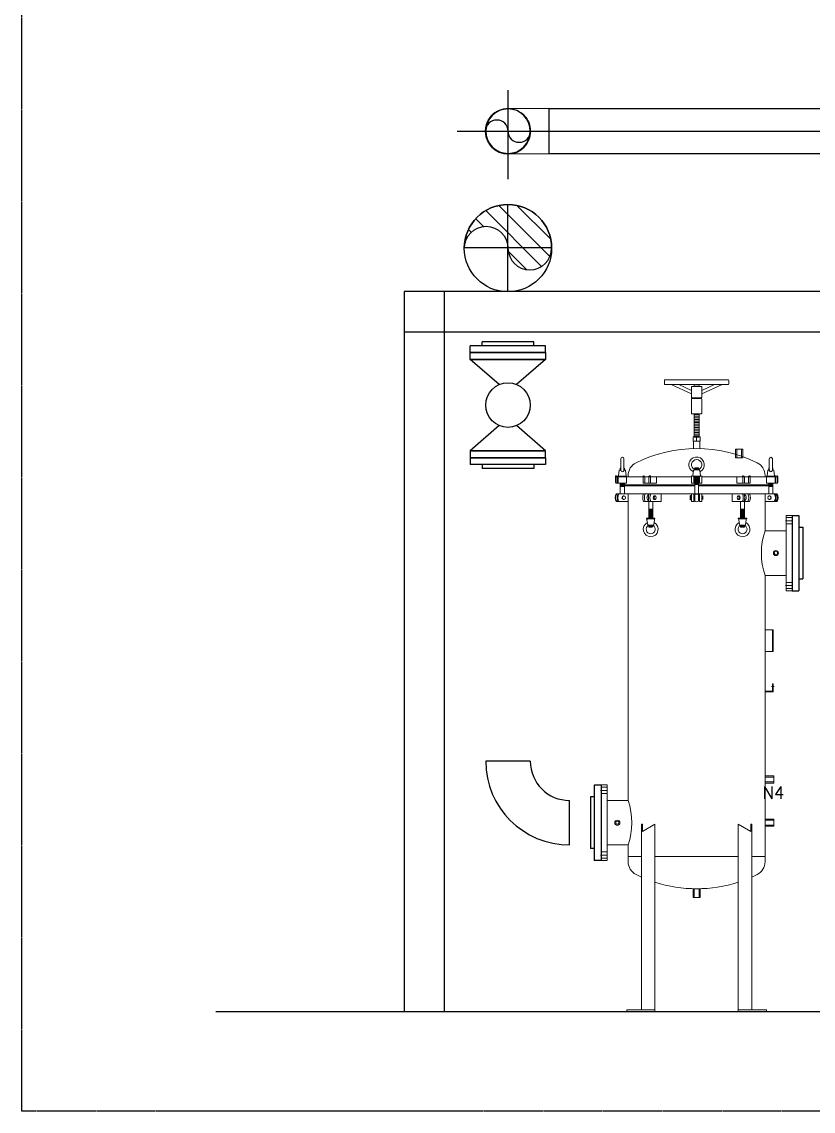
# Model space of a CAD drawing. Extents: x 0 to 160756, y 0 to 229247.
# Drawn here: x 42851 to 45786, y 69012 to 73053 of the extents above; entities that cross this region are included whole.
import ezdxf

# ---------------------------------------------------------------- set-up
doc = ezdxf.new("R2010")
doc.units = 0
doc.header["$LTSCALE"] = 10
for name, pattern in [('XCM7P30CDA$0$20P1-CDA-03-C10-00$0$XCM2QB1$0$HIDDEN', [0.375, 0.25, -0.125]), ('XCM7P30CDA$0$ACAD_ISO04W100', [30, 24, -3, 0, -3]), ('XCM7P30CDA$0$DASHED2', [9.525, 6.35, -3.175]), ('XCM7P30CDA$0$GEN7', [15, 10, -2.5, 0, -2.5]), ('XCM7P30CDA$0$HIDDEN', [0.375, 0.25, -0.125])]:
    doc.linetypes.add(name, pattern=pattern)
for name, color, linetype, lineweight in [('XCM7P30CDA$0$dim', 252, 'Continuous', 9), ('XCM7P30CDA$0$M-PIPE--10', 252, 'Continuous', 5), ('XCM7P30CDA$0$細線-1', 252, 'Continuous', 5)]:
    doc.layers.add(name, color=color, linetype=linetype, lineweight=lineweight)
doc.layers.add('XCM7P30CDA$0$U-CDA-PIPE', color=252, linetype='Continuous')
doc.layers.add('XCM7P30CDA$0$圖層1', color=252, linetype='Continuous')
doc.styles.add('XCM7P30CDA$0$Standard', font='txt.shx', dxfattribs={"bigfont": 'chineset.shx'})

# ---------------------------------------------------------------- blocks, each defined once
blk = doc.blocks.new('XCM7P30CDA$0$短彎頭 - 焊接  - 90度-1130467-LB1 全區')
at = {"layer": 'XCM7P30CDA$0$M-PIPE--10', "flags": 128}
for points in [[(23929.3, 165914.2), (23929.2, 165914.2), (23928.9, 165914.2), (23928.2, 165914.2), (23927.4, 165914.2), (23926.3, 165914.2), (23925, 165914.2), (23923.4, 165914.2), (23921.6, 165914.2), (23919.6, 165914.2), (23917.3, 165914.2), (23914.8, 165914.2), (23912.1, 165914.2), (23909.2, 165914.2), (23906.1, 165914.2), (23902.7, 165914.2), (23899.2, 165914.2), (23895.4, 165914.2), (23891.5, 165914.2), (23887.4, 165914.2), (23883.1, 165914.2), (23878.7, 165914.2), (23874, 165914.2), (23869.3, 165914.2), (23864.3, 165914.2), (23859.3, 165914.2), (23854.1, 165914.2), (23848.8, 165914.2), (23843.3, 165914.2), (23837.8, 165914.2), (23832.2, 165914.2), (23826.4, 165914.2), (23820.6, 165914.2), (23814.8, 165914.2), (23808.8, 165914.2), (23802.8, 165914.2), (23796.8, 165914.2), (23790.8, 165914.2), (23784.7, 165914.2), (23778.6, 165914.2), (23776.9, 165914.2)], [(23776.9, 165745.9), (23783, 165745.9), (23789.1, 165745.9), (23795.2, 165745.9), (23801.2, 165745.9), (23807.2, 165745.9), (23813.2, 165745.9), (23819.1, 165745.9), (23824.9, 165745.9), (23830.6, 165745.9), (23836.3, 165745.9), (23841.9, 165745.9), (23847.3, 165745.9), (23852.7, 165745.9), (23857.9, 165745.9), (23863, 165745.9), (23868, 165745.9), (23872.8, 165745.9), (23877.4, 165745.9), (23881.9, 165745.9), (23886.3, 165745.9), (23890.4, 165745.9), (23894.4, 165745.9), (23898.2, 165745.9), (23901.8, 165745.9), (23905.2, 165745.9), (23908.4, 165745.9), (23911.4, 165745.9), (23914.1, 165745.9), (23916.7, 165745.9), (23919, 165745.9), (23921.1, 165745.9), (23922.9, 165745.9), (23924.6, 165745.9), (23926, 165745.9), (23927.1, 165745.9), (23928, 165745.9), (23928.7, 165745.9), (23929.1, 165745.9), (23929.3, 165745.9), (23929.3, 165745.9)]]:
    blk.add_lwpolyline(points, dxfattribs=at)
at = {"layer": 'XCM7P30CDA$0$M-PIPE--10'}
for start, end in [(97.03, 100.89), (45.9499, 93.5375), (0, 42.2161), (317.7839, 0), (260.8813, 315)]:
    blk.add_arc((23929.3, 165830), 84.1, start, end, dxfattribs=at)
for major_axis, start_param, end_param in [((0, 84.1), 0, 1.570796), ((0, 84.2), 5.514366, 6.021386), ((0, 84.2), 4.712389, 5.497787), ((0, 84.2), 3.403392, 4.712389), ((0, 84.2), 1.570796, 3.141593)]:
    blk.add_ellipse((23776.9, 165830), major_axis=major_axis, ratio=0.000002, start_param=start_param, end_param=end_param, dxfattribs=at)
at = {"layer": 'XCM7P30CDA$0$細線-1', "flags": 128}
for points in [[(23929.3, 165914.2), (23929.2, 165914.2), (23928.9, 165914.2), (23928.2, 165914.2)], [(23928, 165745.9), (23928.7, 165745.9), (23929.1, 165745.9), (23929.3, 165745.9), (23929.3, 165745.9)]]:
    blk.add_lwpolyline(points, dxfattribs=at)
blk = doc.blocks.new('XCM7P30CDA$0$短彎頭 - 焊接 1 - 90度-1118541-LB1 全區')
at = {"layer": 'XCM7P30CDA$0$M-PIPE--10'}
for p, q in [((23845.2, 165981.5), (23929.3, 165981.5)), ((23929.3, 165981.5), (23848.1, 165981.5)), ((23929.3, 165981.5), (24013.5, 165981.5)), ((23988.8, 165981.5), (23929.3, 165981.5)), ((24010.6, 165981.5), (23991.7, 165981.5))]:
    blk.add_line(p, q, dxfattribs=at)
at = {"layer": 'XCM7P30CDA$0$M-PIPE--10', "flags": 128}
for points in [[(23845.2, 165940.4), (23845.2, 165943.9), (23845.2, 165949.8), (23845.2, 165955.8), (23845.2, 165961.8), (23845.2, 165967.8), (23845.2, 165973.8), (23845.2, 165979.9), (23845.2, 165981.5)], [(24013.5, 165981.5), (24013.5, 165975.5), (24013.5, 165969.4), (24013.5, 165963.4), (24013.5, 165957.4), (24013.5, 165951.4), (24013.5, 165945.5), (24013.5, 165940.4)]]:
    blk.add_lwpolyline(points, dxfattribs=at)
at = {"layer": 'XCM7P30CDA$0$細線-1', "flags": 128}
for points in [[(23845.2, 165830), (23845.2, 165830.1), (23845.2, 165830.5), (23845.2, 165831.1), (23845.2, 165832), (23845.2, 165833), (23845.2, 165834.4), (23845.2, 165835.9), (23845.2, 165837.7), (23845.2, 165839.7), (23845.2, 165842), (23845.2, 165844.5), (23845.2, 165847.1), (23845.2, 165850), (23845.2, 165853.2), (23845.2, 165856.5), (23845.2, 165860), (23845.2, 165863.7), (23845.2, 165867.6), (23845.2, 165871.7), (23845.2, 165876), (23845.2, 165880.4), (23845.2, 165885), (23845.2, 165889.7), (23845.2, 165894.6), (23845.2, 165899.7), (23845.2, 165904.8), (23845.2, 165910.1), (23845.2, 165915.5), (23845.2, 165921), (23845.2, 165926.6), (23845.2, 165932.3), (23845.2, 165938.1), (23845.2, 165940.4)], [(24013.5, 165940.4), (24013.5, 165939.7), (24013.5, 165933.9), (24013.5, 165928.2), (24013.5, 165922.5), (24013.5, 165917), (24013.5, 165911.6), (24013.5, 165906.2), (24013.5, 165901.1), (24013.5, 165896), (24013.5, 165891.1), (24013.5, 165886.3), (24013.5, 165881.6), (24013.5, 165877.2), (24013.5, 165872.8), (24013.5, 165868.7), (24013.5, 165864.8), (24013.5, 165861), (24013.5, 165857.4), (24013.5, 165854), (24013.5, 165850.9), (24013.5, 165847.9), (24013.5, 165845.2), (24013.5, 165842.6), (24013.5, 165840.3), (24013.5, 165838.2), (24013.5, 165836.4), (24013.5, 165834.8), (24013.5, 165833.4), (24013.5, 165832.2), (24013.5, 165831.3), (24013.5, 165830.6), (24013.5, 165830.2), (24013.5, 165830), (24013.5, 165830)], [(23929.3, 165745.9), (23926, 165745.9), (23922.6, 165746.1), (23919.3, 165746.5), (23915.9, 165746.9), (23912.6, 165747.5), (23909.3, 165748.3), (23906.1, 165749.1), (23902.9, 165750.1), (23899.7, 165751.3), (23896.6, 165752.5), (23893.5, 165753.9), (23890.5, 165755.4), (23887.5, 165757), (23884.6, 165758.7), (23881.8, 165760.6), (23879.1, 165762.5), (23876.4, 165764.6), (23873.9, 165766.8), (23871.4, 165769), (23869, 165771.4), (23866.7, 165773.9), (23864.5, 165776.4), (23862.4, 165779), (23860.4, 165781.8), (23858.5, 165784.6), (23856.8, 165787.4), (23855.1, 165790.4), (23853.6, 165793.4), (23852.2, 165796.4), (23850.9, 165799.5), (23849.8, 165802.7), (23848.7, 165805.9), (23847.8, 165809.1), (23847.1, 165812.4), (23846.4, 165815.7), (23845.9, 165819), (23845.5, 165822.4), (23845.3, 165825.7), (23845.2, 165829.1), (23845.2, 165830)], [(24013.5, 165830), (24013.4, 165826.7), (24013.2, 165823.3), (24012.9, 165819.9), (24012.4, 165816.6), (24011.8, 165813.3), (24011.1, 165810), (24010.2, 165806.8), (24009.2, 165803.5), (24008.1, 165800.4), (24006.8, 165797.3), (24005.5, 165794.2), (24004, 165791.2), (24002.4, 165788.2), (24000.6, 165785.3), (23998.8, 165782.5), (23996.8, 165779.8), (23994.8, 165777.1), (23992.6, 165774.5), (23990.3, 165772), (23988, 165769.7), (23985.5, 165767.4), (23983, 165765.2), (23980.3, 165763.1), (23977.6, 165761.1), (23974.8, 165759.2), (23971.9, 165757.4), (23969, 165755.8), (23966, 165754.3), (23962.9, 165752.9), (23959.8, 165751.6), (23956.7, 165750.4), (23953.5, 165749.4), (23950.2, 165748.5), (23946.9, 165747.7), (23943.6, 165747.1), (23940.3, 165746.6), (23937, 165746.2), (23933.6, 165746), (23930.3, 165745.9), (23929.3, 165745.9)]]:
    blk.add_lwpolyline(points, dxfattribs=at)
at = {"layer": 'XCM7P30CDA$0$細線-1'}
for radius, start, end in [(84.1, 135, 270), (84.1, 90, 134.0501), (84.1, 45.9499, 90), (84.2, 270, 42.2161)]:
    blk.add_arc((23929.3, 165830), radius, start, end, dxfattribs=at)
blk = doc.blocks.new('XCM7P30CDA$0$A$C7B32241A')
at = {"lineweight": 13}
for p, q in [((26, 16), (0, 16)), ((0, 16), (0, 0)), ((13, 14), (13, 2)), ((26, 0), (26, 16)), ((0, 0), (26, 0))]:
    blk.add_line(p, q, dxfattribs=at)
at = {"lineweight": 18}
blk.add_line((2, 0), (24, 0), dxfattribs=at)
at = {"lineweight": 13}
for centre, start, end in [((0, -27.3), 72.5077, 90), ((0, 43.2), 270, 287.4923), ((26, -27.3), 90, 107.4923), ((26, 43.2), 252.5077, 270)]:
    blk.add_arc(centre, 43.3, start, end, dxfattribs=at)
blk = doc.blocks.new('XCM7P30CDA$0$A$C3A915B38')
at = {"lineweight": 20}
for p, q in [((32, 26.5), (0, 26.5)), ((0, 26.5), (0, 0)), ((32, 26.5), (32, 0)), ((32, 0), (0, 0))]:
    blk.add_line(p, q, dxfattribs=at)
at = {"linetype": 'XCM7P30CDA$0$DASHED2', "lineweight": 20}
for p, q in [((0, 22.2), (32, 22.2)), ((0, 4.2), (32, 4.2))]:
    blk.add_line(p, q, dxfattribs=at)
blk = doc.blocks.new('XCM7P30CDA$0$A$C60112950')
for radius in [9.5, 6]:
    blk.add_circle((9.5, 9.5), radius)
blk = doc.blocks.new('XCM7P30CDA$0$A$C4A6310BA')
at = {"layer": 'XCM7P30CDA$0$圖層1', "lineweight": 13}
for p, q in [((57.4, 24), (57.4, 102)), ((222.6, 24), (222.6, 102)), ((1, 24), (279, 24)), ((1, 2), (279, 2))]:
    blk.add_line(p, q, dxfattribs=at)
at = {"layer": 'XCM7P30CDA$0$圖層1', "linetype": 'ByBlock', "lineweight": 13}
for p, q in [((0, 3), (0, 23)), ((280, 3), (280, 23))]:
    blk.add_line(p, q, dxfattribs=at)
at = {"layer": 'XCM7P30CDA$0$圖層1', "linetype": 'XCM7P30CDA$0$DASHED2', "lineweight": 13}
for p, q in [((8.5, 2), (8.5, 24)), ((31.5, 2), (31.5, 24)), ((248.5, 2), (248.5, 24)), ((271.5, 2), (271.5, 24))]:
    blk.add_line(p, q, dxfattribs=at)
at = {"layer": 'XCM7P30CDA$0$圖層1', "linetype": 'XCM7P30CDA$0$ACAD_ISO04W100', "lineweight": 13}
for p, q in [((20, 0), (20, 26)), ((260, 0), (260, 26))]:
    blk.add_line(p, q, dxfattribs=at)
at = {"layer": 'XCM7P30CDA$0$圖層1', "lineweight": 13}
blk.add_arc((140, -138.2), 254, 71.0225, 108.9775, dxfattribs=at)
at = {"layer": 'XCM7P30CDA$0$圖層1', "linetype": 'ByBlock', "lineweight": 13}
for centre, start, end in [((1, 23), 90, 180), ((1, 3), 180, 270), ((279, 23), 0, 90), ((279, 3), 270, 0)]:
    blk.add_arc(centre, 1, start, end, dxfattribs=at)
at = {"layer": 'XCM7P30CDA$0$dim', "rotation": 270}
blk.add_blockref('XCM7P30CDA$0$A$C60112950', (130.5, 71.5), dxfattribs=at)
blk = doc.blocks.new('XCM7P30CDA$0$A$C3d5c770d')
at = {"lineweight": 13}
h = blk.add_hatch(dxfattribs=at)
h.set_pattern_fill('LINE', scale=0.956693, angle=90, style=0)
h.set_pattern_definition([(270, (490.8925, 3586.034), (-3.0375, 2e-16), [])])
h.paths.add_polyline_path([(-1287.6, 162.5), (-1287.6, 177.8), (-1254.1, 177.8), (-1254.1, 162.5)])
h.paths.add_polyline_path([(-1222.5, 162.5), (-1228.3, 162.5), (-1228.3, 177.8), (-1222.5, 177.8), (-1220.6, 175.9), (-1220.6, 164.4)])
h = blk.add_hatch(dxfattribs=at)
h.set_pattern_fill('LINE', scale=0.956693, angle=90, style=0)
h.set_pattern_definition([(90, (-2300.8816, 424.234), (3.0375, -2e-16), [])])
h.paths.add_polyline_path([(-1435.7, 7.2), (-1435.7, 0), (-1443.4, 0), (-1443.4, 5.3), (-1441.5, 7.2)])
h.paths.add_polyline_path([(-1435.7, 0), (-1435.7, -7.2), (-1441.5, -7.2), (-1443.4, -5.3), (-1443.4, 0)])
h.paths.add_polyline_path([(-1381.2, 0), (-1381.2, -7.2), (-1409.9, -7.2), (-1409.9, 0)])
h.paths.add_polyline_path([(-1381.2, 7.2), (-1381.2, 0), (-1409.9, 0), (-1409.9, 7.2)])
h = blk.add_hatch(dxfattribs=at)
h.set_pattern_fill('LINE', scale=0.956693, angle=90, style=0)
h.set_pattern_definition([(90, (490.8925, -388.3643), (-3.0375, 2e-16), [])])
h.paths.add_polyline_path([(-1287.6, -162.5), (-1287.6, -177.8), (-1254.1, -177.8), (-1254.1, -162.5)])
h.paths.add_polyline_path([(-1222.5, -162.5), (-1228.3, -162.5), (-1228.3, -177.8), (-1222.5, -177.8), (-1220.6, -175.9), (-1220.6, -164.4)])
at = {"color": 7, "lineweight": 13}
for p, q in [((-1441.5, 281.1), (-1439.6, 283)), ((-1433.8, 283), (-1439.6, 283)), ((-1436.1, 283), (-1436.1, 281.1)), ((-1433.8, 283.1), (-1433.8, 283.9)), ((-1433.8, 281.1), (-1433.8, 283.9)), ((-1433.8, 283.1), (-1433.8, 281.1)), ((-1433.1, 283), (-1433.1, 281.1)), ((-1431.4, 286.7), (-1413.2, 289.2)), ((-1411.8, 298.4), (-1387, 298.4)), ((-1408, 295.6), (-1411.8, 297.8)), ((-1411.8, 290.7), (-1387, 290.7)), ((-1408, 288), (-1411.8, 290.1)), ((-1409.9, 259.6), (-1409.9, 289)), ((-1409.9, 264.3), (-1409.9, 286.4)), ((-1409, 300.6), (-1387, 300.6)), ((-1409, 293), (-1387, 293)), ((-1408, 295.6), (-1408, 293)), ((-1408, 264), (-1408, 288)), ((-1408, 288), (-1408, 264)), ((-1408, 275.4), (-1408, 288)), ((-1408, 286.4), (-1408, 259.6)), ((-1384.1, 259.7), (-1384.1, 298.2)), ((-1345, 283), (-1384.1, 283)), ((-1381.5, 283), (-1381.5, 267.7)), ((-1378.4, 283), (-1378.4, 267.7)), ((-1375.4, 283), (-1375.4, 267.7)), ((-1372.3, 283), (-1372.3, 267.7)), ((-1345, 297.8), (-1345, 254.5)), ((-1316.3, 297.8), (-1316.3, 254)), ((-840, 284), (-840, 281)), ((-760, 284), (-840, 284)), ((-760, 281), (-760, 284)), ((-640, 284), (-640, 281)), ((-640, 284), (-610, 284)), ((-610, 284), (-610, 254)), ((-1474.6, 281.1), (-1432.5, 281.1)), ((-1474.6, 269.6), (-1432.5, 269.6)), ((-1441.5, 269.6), (-1439.6, 267.7)), ((-1433.8, 267.7), (-1439.6, 267.7)), ((-1436.1, 269.6), (-1436.1, 267.7)), ((-1433.8, 269.6), (-1433.8, 267.6)), ((-1433.8, 266.8), (-1433.8, 269.6)), ((-1433.8, 266.8), (-1433.8, 267.6)), ((-1433.1, 269.6), (-1433.1, 267.7)), ((-1413.2, 261.5), (-1431.4, 264)), ((-1412.8, 254), (-1408, 254)), ((-1409.9, 259.6), (-1408, 259.6)), ((-1408, 279), (-1408, 19.1)), ((-1408, 259.7), (-1384.1, 259.7)), ((-1345, 267.7), (-1384.1, 267.7)), ((-1378, 7.2), (-1378, 267.7)), ((-1375, 267.7), (-1375, 7.2)), ((-1345, -279), (-1345, 279)), ((-1345, 254.5), (-1345, 278.4)), ((-1207.6, 254), (-1345, 254)), ((-1336.9, 269.3), (-1336.9, 272.7)), ((-1324.4, 269.3), (-1324.4, 272.7)), ((0, 254), (-1042.4, 254)), ((-760, 281), (-840, 281)), ((-640, 281), (-613, 281)), ((-613, 281), (-613, 254)), ((-613, 254), (-610, 254)), ((0, 204.6), (0, 254)), ((0, 204.6), (0, 254)), ((19.8, 254), (0, 254)), ((569, 154.6), (569, 258.9)), ((569, 258.9), (575, 258.9)), ((575, 258.9), (575, 154.6)), ((-120, 204.6), (569, 204.6)), ((-120, 204.6), (-120, 200.6)), ((-1411.8, 197.6), (-1411.8, 197.3)), ((-1411.8, 172.8), (-1411.8, 172.5)), ((-1408, 169.5), (-1411.4, 171.7)), ((-1410.9, 198.6), (-1385, 198.6)), ((-1410.9, 171.5), (-1385, 171.5)), ((-1408, 177.5), (-1408, 192.6)), ((-1408, 192.6), (-1408, 177.5)), ((-1408, 186), (-1408, 177.5)), ((-1408, 185.9), (-1408, 177.8)), ((-1408, 169.5), (-1408, 148.8)), ((-1407, 192.5), (-1385, 192.5)), ((-1407, 177.6), (-1385, 177.6)), ((-1384.1, 197.6), (-1384.1, 193.5)), ((-1384.1, 193.5), (-1384.1, 176.7)), ((-1384.1, 176.7), (-1384.1, 172.5)), ((-1384.1, 172.5), (-1384.1, 148.8)), ((-1342.7, 177.8), (-1342.7, 176.6)), ((-1318.6, 177.8), (-1254.1, 177.8)), ((-1318.6, 177.8), (-1318.6, 176.6)), ((-1316.3, 196.6), (-1316.3, 175.6)), ((-1316.3, 175.6), (-1316.3, 131.8)), ((-1316.3, 162.5), (-1254.1, 162.5)), ((-1287.6, 162.5), (-1287.6, 177.8)), ((-1252.2, 186), (-1254.1, 186)), ((-1254.1, 186), (-1254.1, 154.4)), ((-1252.2, 186), (-1252.2, 181.2)), ((-1252.2, 181.2), (-1252.2, 163.7)), ((-1252.2, 163.7), (-1252.2, 154.4)), ((-1248.9, 184.1), (-1230.8, 181.5)), ((-1228.3, 178.7), (-1228.3, 177.9)), ((-1228.3, 162.4), (-1228.3, 177.9)), ((-1228.3, 177.8), (-1222.5, 177.8)), ((-1228.3, 162.5), (-1222.5, 162.5)), ((-1228.3, 162.4), (-1228.3, 161.7)), ((-1220.6, 175.9), (-1222.5, 177.8)), ((-1220.6, 164.4), (-1222.5, 162.5)), ((-1220.6, 164.4), (-1220.6, 175.9)), ((-91.8, 200.6), (-120, 200.6)), ((-120, 154.6), (-91.8, 200.6)), ((-1384.1, 148.8), (-1408, 148.8)), ((-1345, 131.8), (-1316.3, 131.8)), ((-1336.9, 153.9), (-1336.9, 158.4)), ((-1324.4, 153.9), (-1324.4, 158.4)), ((-1252.2, 154.4), (-1254.1, 154.4)), ((-1230.8, 158.8), (-1248.9, 156.3)), ((575, 154.6), (-120, 154.6)), ((0, -154.6), (0, 154.6)), ((0, -154.6), (0, 154.6)), ((575, 154.6), (569, 154.6)), ((575, 154.6), (569, 154.6)), ((-1768, -116.7), (-1768, 116.7)), ((-1765.1, 119.6), (-1752.7, 119.6)), ((-1749.8, 116.7), (-1749.8, -116.7)), ((-1715.8, 19.1), (-1749.8, 94.3)), ((-1728.4, 19.1), (-1749.8, 66.5)), ((-1743.1, 9.1), (-1749.8, 9.1)), ((-1748.6, 0), (-1748.6, 9.1)), ((-1748.6, -9.1), (-1748.6, 0)), ((-1743.1, -17.2), (-1743.1, 17.2)), ((-1741.2, 19.1), (-1702.9, 19.1)), ((-1701, -17.2), (-1701, 17.2)), ((-1698.4, 9.1), (-1701, 9.1)), ((-1700, 0), (-1700, 9.1)), ((-1700, -9.1), (-1700, 0)), ((-1698.4, 17.2), (-1698.4, -17.2)), ((-1696.5, 19.1), (-1643.9, 19.1)), ((-1642, 17.2), (-1642, -17.2)), ((-1555.7, 9.1), (-1642, 9.1)), ((-1639.2, 0), (-1639.2, 9.1)), ((-1639.2, -9.1), (-1639.2, 0)), ((-1633.2, 0), (-1633.2, 9.1)), ((-1633.2, -9.1), (-1633.2, 0)), ((-1627.1, 0), (-1627.1, 9.1)), ((-1627.1, -9.1), (-1627.1, 0)), ((-1621, 0), (-1621, 9.1)), ((-1621, -9.1), (-1621, 0)), ((-1614.9, 0), (-1614.9, 9.1)), ((-1614.9, -9.1), (-1614.9, 0)), ((-1608.9, 0), (-1608.9, 9.1)), ((-1608.9, -9.1), (-1608.9, 0)), ((-1602.8, 0), (-1602.8, 9.1)), ((-1602.8, -9.1), (-1602.8, 0)), ((-1596.7, 0), (-1596.7, 9.1)), ((-1596.7, -9.1), (-1596.7, 0)), ((-1590.6, 0), (-1590.6, 9.1)), ((-1590.6, -9.1), (-1590.6, 0)), ((-1584.6, 0), (-1584.6, 9.1)), ((-1584.6, -9.1), (-1584.6, 0)), ((-1578.5, 0), (-1578.5, 9.1)), ((-1578.5, -9.1), (-1578.5, 0)), ((-1572.4, 0), (-1572.4, 9.1)), ((-1572.4, -9.1), (-1572.4, 0)), ((-1566.3, 0), (-1566.3, 9.1)), ((-1566.3, -9.1), (-1566.3, 0)), ((-1560.3, 0), (-1560.3, 9.1)), ((-1560.3, -9.1), (-1560.3, 0)), ((-1539.7, -11), (-1539.7, 11)), ((-1538.8, 12), (-1512.9, 12)), ((-1441.5, 5.3), (-1439.6, 7.2)), ((-1441.5, 5.3), (-1441.5, -5.3)), ((-1433.8, 7.2), (-1439.6, 7.2)), ((-1433.8, -8.5), (-1433.8, 8.5)), ((-1431.4, 11.3), (-1413.2, 13.9)), ((-1385, 19.1), (-1411.8, 19.1)), ((-1409.9, 12.9), (-1409.9, 0)), ((-1409.9, -11.1), (-1409.9, 11.1)), ((-1409.9, 0), (-1409.9, -12.9)), ((-1408, 0), (-1408, 10.5)), ((-1385, 10.5), (-1408, 10.5)), ((-1345.1, 7.2), (-1408, 7.2)), ((-1408, -10.5), (-1408, 0)), ((-1384.1, 11.5), (-1384.1, 18.2)), ((-1384.1, -11.5), (-1384.1, 11.5)), ((-1379.9, 7.2), (-1379.9, -7.2)), ((-1345, 18.2), (-1345, 11.5)), ((-1345, 7.2), (-1317.7, 7.2)), ((-1317.3, 19.1), (-1344, 19.1)), ((-1317.3, 10.5), (-1344, 10.5)), ((-1336.7, 23.2), (-1336.7, 21.7)), ((-1335.5, 21.7), (-1336.7, 21.7)), ((-1336.7, 20.6), (-1335.5, 20.6)), ((-1336.7, 20.6), (-1336.7, 19.1)), ((-1336.7, 10.5), (-1336.7, 7.2)), ((-1336.2, 23.6), (-1325.1, 23.6)), ((-1335.5, 21.7), (-1325.8, 21.7)), ((-1335.5, 20.6), (-1335.5, 21.7)), ((-1335.5, 20.6), (-1325.8, 20.6)), ((-1325.8, 20.6), (-1325.8, 21.7)), ((-1325.8, 21.7), (-1324.6, 21.7)), ((-1324.6, 20.6), (-1325.8, 20.6)), ((-1324.6, 23.2), (-1324.6, 21.7)), ((-1324.6, 19.1), (-1324.6, 20.6)), ((-1324.6, 7.2), (-1324.6, 10.5)), ((-1316.3, 18.2), (-1316.3, 11.5)), ((-1743.1, -9.1), (-1749.8, -9.1)), ((-1749.8, -66.5), (-1728.4, -19.1)), ((-1749.8, -94.3), (-1715.8, -19.1)), ((-1741.2, -19.1), (-1702.9, -19.1)), ((-1698.4, -9.1), (-1701, -9.1)), ((-1696.5, -19.1), (-1643.9, -19.1)), ((-1555.7, -9.1), (-1642, -9.1)), ((-1538.8, -12), (-1512.9, -12)), ((-1441.5, -5.3), (-1439.6, -7.2)), ((-1439.6, -7.2), (-1433.8, -7.2)), ((-1413.2, -13.9), (-1431.4, -11.3)), ((-1385, -19.1), (-1411.8, -19.1)), ((-1345.1, -7.2), (-1408, -7.2)), ((-1385, -10.5), (-1408, -10.5)), ((-1408, -19.1), (-1408, -279)), ((-1384.1, -18.2), (-1384.1, -11.5)), ((-1378, -267.7), (-1378, -7.2)), ((-1375, -7.2), (-1375, -267.7)), ((-1345, -7.2), (-1317.7, -7.2)), ((-1345, -11.5), (-1345, -18.2)), ((-1317.3, -10.5), (-1344, -10.5)), ((-1317.3, -19.1), (-1344, -19.1)), ((-1338.3, -22.3), (-1323, -22.3)), ((-1338.3, -22.3), (-1338.3, -24.2)), ((-1338.3, -24.2), (-1323, -24.2)), ((-1336.7, -7.2), (-1336.7, -10.5)), ((-1336.7, -19.1), (-1336.7, -22.3)), ((-1324.6, -10.5), (-1324.6, -7.2)), ((-1324.6, -22.3), (-1324.6, -19.1)), ((-1323, -22.3), (-1323, -24.2)), ((-1316.3, -11.5), (-1316.3, -18.2)), ((-1752.7, -119.6), (-1765.1, -119.6)), ((-1408, -169.5), (-1408, -148.8)), ((-1384.1, -148.8), (-1408, -148.8)), ((-1384.1, -172.5), (-1384.1, -148.8)), ((-1345, -131.8), (-1316.3, -131.8)), ((-1336.9, -153.9), (-1336.9, -158.4)), ((-1324.4, -153.9), (-1324.4, -158.4)), ((-1316.3, -175.6), (-1316.3, -131.8)), ((-1252.2, -154.4), (-1254.1, -154.4)), ((-1254.1, -186), (-1254.1, -154.4)), ((-1252.2, -163.7), (-1252.2, -154.4)), ((-1230.8, -158.8), (-1248.9, -156.3)), ((575, -154.6), (-120, -154.6)), ((-120, -154.6), (-91.8, -200.6)), ((569, -154.6), (569, -258.9)), ((575, -154.6), (569, -154.6)), ((575, -154.6), (569, -154.6)), ((575, -258.9), (575, -154.6)), ((-1411.8, -172.8), (-1411.8, -172.5)), ((-1411.8, -197.6), (-1411.8, -197.3)), ((-1408, -169.5), (-1411.4, -171.7)), ((-1410.9, -171.5), (-1385, -171.5)), ((-1410.9, -198.6), (-1385, -198.6)), ((-1408, -177.5), (-1408, -192.6)), ((-1408, -192.6), (-1408, -177.5)), ((-1408, -186), (-1408, -177.5)), ((-1408, -185.9), (-1408, -177.8)), ((-1407, -177.6), (-1385, -177.6)), ((-1407, -192.5), (-1385, -192.5)), ((-1384.1, -176.7), (-1384.1, -172.5)), ((-1384.1, -193.5), (-1384.1, -176.7)), ((-1384.1, -197.6), (-1384.1, -193.5)), ((-1342.7, -177.8), (-1342.7, -176.6)), ((-1318.6, -177.8), (-1318.6, -176.6)), ((-1318.6, -177.8), (-1254.1, -177.8)), ((-1316.3, -162.5), (-1254.1, -162.5)), ((-1316.3, -196.6), (-1316.3, -175.6)), ((-1287.6, -162.5), (-1287.6, -177.8)), ((-1252.2, -186), (-1254.1, -186)), ((-1252.2, -181.2), (-1252.2, -163.7)), ((-1252.2, -186), (-1252.2, -181.2)), ((-1248.9, -184.1), (-1230.8, -181.5)), ((-1228.3, -162.4), (-1228.3, -161.7)), ((-1228.3, -162.4), (-1228.3, -177.9)), ((-1228.3, -162.5), (-1222.5, -162.5)), ((-1228.3, -177.8), (-1222.5, -177.8)), ((-1228.3, -178.7), (-1228.3, -177.9)), ((-1220.6, -164.4), (-1222.5, -162.5)), ((-1220.6, -175.9), (-1222.5, -177.8)), ((-1220.6, -164.4), (-1220.6, -175.9)), ((-91.8, -200.6), (-120, -200.6)), ((-120, -204.6), (-120, -200.6)), ((-120, -204.6), (569, -204.6)), ((0, -254), (0, -204.6)), ((0, -254), (0, -204.6)), ((-1474.6, -269.6), (-1432.5, -269.6)), ((-1474.6, -281.1), (-1432.5, -281.1)), ((-1441.5, -269.6), (-1439.6, -267.7)), ((-1441.5, -281.1), (-1439.6, -283)), ((-1433.8, -267.7), (-1439.6, -267.7)), ((-1436.1, -269.6), (-1436.1, -267.7)), ((-1436.1, -283), (-1436.1, -281.1)), ((-1433.8, -266.8), (-1433.8, -267.6)), ((-1433.8, -266.8), (-1433.8, -269.6)), ((-1433.8, -269.6), (-1433.8, -267.6)), ((-1433.8, -283.1), (-1433.8, -281.1)), ((-1433.8, -281.1), (-1433.8, -283.9)), ((-1433.1, -269.6), (-1433.1, -267.7)), ((-1433.1, -283), (-1433.1, -281.1)), ((-1413.2, -261.5), (-1431.4, -264)), ((-1412.8, -254), (-1408, -254)), ((-1409.9, -259.6), (-1409.9, -289)), ((-1409.9, -259.6), (-1408, -259.6)), ((-1409.9, -264.3), (-1409.9, -286.4)), ((-1408, -286.4), (-1408, -259.6)), ((-1408, -259.7), (-1384.1, -259.7)), ((-1408, -264), (-1408, -288)), ((-1408, -288), (-1408, -264)), ((-1408, -275.4), (-1408, -288)), ((-1384.1, -259.7), (-1384.1, -298.2)), ((-1345, -267.7), (-1384.1, -267.7)), ((-1381.5, -283), (-1381.5, -267.7)), ((-1378.4, -283), (-1378.4, -267.7)), ((-1375.4, -283), (-1375.4, -267.7)), ((-1372.3, -283), (-1372.3, -267.7)), ((-207.6, -254), (-1345, -254)), ((-1345, -254.5), (-1345, -278.4)), ((-1345, -297.8), (-1345, -254.5)), ((-1336.9, -269.3), (-1336.9, -272.7)), ((-1324.4, -269.3), (-1324.4, -272.7)), ((-1316.3, -297.8), (-1316.3, -254)), ((0, -254), (-42.4, -254)), ((19.8, -254), (0, -254)), ((569, -258.9), (575, -258.9)), ((-1433.8, -283), (-1439.6, -283)), ((-1433.8, -283.1), (-1433.8, -283.9)), ((-1431.4, -286.7), (-1413.2, -289.2)), ((-1408, -288), (-1411.8, -290.1)), ((-1411.8, -290.7), (-1387, -290.7)), ((-1408, -295.6), (-1411.8, -297.8)), ((-1411.8, -298.4), (-1387, -298.4)), ((-1409, -293), (-1387, -293)), ((-1409, -300.6), (-1387, -300.6)), ((-1408, -295.6), (-1408, -293)), ((-1345, -283), (-1384.1, -283))]:
    blk.add_line(p, q, dxfattribs=at)
at = {"color": 7, "linetype": 'XCM7P30CDA$0$HIDDEN', "lineweight": 13, "ltscale": 0.5}
for p, q in [((-633, 284), (-633, 281)), ((-627, 284), (-627, 281))]:
    blk.add_line(p, q, dxfattribs=at)
at = {"color": 7, "linetype": 'XCM7P30CDA$0$GEN7', "lineweight": 13}
blk.add_line((-630, 287), (-630, 278), dxfattribs=at)
at = {"color": 7, "lineweight": 13}
blk.add_lwpolyline([(-840, 281), (-840, 254), (-760, 254), (-760, 281)], close=True, dxfattribs=at)
for centre, radius, start, end in [((-1431, 283.9), 2.87, 97.9696, 180), ((-1412.8, 286.4), 2.87, 0, 97.9696), ((-1409, 297.8), 2.87, 90, 180), ((-1409, 290.1), 2.87, 90, 180), ((-1387, 297.8), 2.87, 0, 90), ((-1387, 295.5), 2.87, 0, 90), ((-1387, 290.1), 2.87, 0, 90), ((-1387, 287.9), 2.87, 0, 90), ((-1330.6, 277.8), 24.6, 54.3054, 125.6946), ((-1330.6, 275.6), 24.6, 54.3054, 125.6946), ((-1330.6, 270.2), 24.6, 54.3054, 125.6946), ((-1330.6, 267.9), 24.6, 54.3054, 125.6946), ((-1474.6, 275.4), 5.74, 90, 270), ((-1412.8, 201), 53, 90, 153.5965), ((-1431, 266.8), 2.87, 180, 262.0304), ((-1412.8, 264.3), 2.87, 262.0304, 0), ((19.8, 201), 53, 26.4035, 90), ((-1008, 0), 505, 153.5965, 206.4035), ((-385, 0), 505, 23.9006, 26.4035), ((-1410.9, 197.6), 0.957, 90, 180), ((-1407, 197.3), 4.78, 180, 270), ((-1407, 172.8), 4.78, 90, 180), ((-1410.9, 172.5), 0.957, 180, 270), ((-1385, 197.6), 0.957, 0, 90), ((-1385, 193.5), 0.957, 270, 0), ((-1385, 176.7), 0.957, 0, 90), ((-1385, 172.5), 0.957, 270, 0), ((-1330.6, 167.8), 32.1, 63.4746, 116.5254), ((-1330.6, 161.7), 32.1, 63.4746, 116.5254), ((-1330.6, 146.8), 32.1, 63.4746, 116.5254), ((-1330.6, 140.8), 32.1, 63.4746, 116.5254), ((-1249.3, 181.2), 2.87, 82.0304, 180), ((-1213.5, 170.2), 27.7, 206.5489, 153.4511), ((-1231.2, 178.7), 2.87, 0, 82.0304), ((-1231.2, 161.7), 2.87, 277.9696, 0), ((-1213.5, 170.2), 16.7, 207.6604, 152.3396), ((-1249.3, 159.1), 2.87, 180, 277.9696), ((-385, 0), 505, 342.1723, 17.8277), ((-1765.1, 116.7), 2.87, 90, 180), ((-1752.7, 116.7), 2.87, 0, 90), ((-1741.2, 17.2), 1.91, 90, 180), ((-1702.9, 17.2), 1.91, 0, 90), ((-1696.5, 17.2), 1.91, 90, 180), ((-1643.9, 17.2), 1.91, 0, 90), ((-1538.8, 11), 0.957, 90, 180), ((-1453, 0), 28.7, 24.66, 242.0934), ((-1453, 0), 19.1, 22.0243, 337.9757), ((-1431, 8.5), 2.87, 97.9696, 180), ((-1412.8, 11.1), 2.87, 0, 97.9696), ((-1398.8, 19.8), 13.1, 182.8012, 225.1237), ((-1385, 18.2), 0.957, 0, 90), ((-1385, 11.5), 0.957, 270, 0), ((-1344, 18.2), 0.957, 90, 180), ((-1344, 11.5), 0.957, 180, 270), ((-1336.2, 23.2), 0.478, 90, 180), ((-1325.1, 23.2), 0.478, 0, 90), ((-1317.3, 18.2), 0.957, 0, 90), ((-1317.3, 11.5), 0.957, 270, 0), ((-1741.2, -17.2), 1.91, 180, 270), ((-1702.9, -17.2), 1.91, 270, 0), ((-1696.5, -17.2), 1.91, 180, 270), ((-1643.9, -17.2), 1.91, 270, 0), ((-1538.8, -11), 0.957, 180, 270), ((-1453, 0), 28.7, 242.0934, 335.34), ((-1431, -8.5), 2.87, 180, 262.0304), ((-1412.8, -11.1), 2.87, 262.0304, 0), ((-1398.8, -19.8), 13.1, 134.8763, 177.1988), ((-1385, -11.5), 0.957, 0, 90), ((-1385, -18.2), 0.957, 270, 0), ((-1344, -11.5), 0.957, 90, 180), ((-1344, -18.2), 0.957, 180, 270), ((-1317.3, -11.5), 0.957, 0, 90), ((-1317.3, -18.2), 0.957, 270, 0), ((-1765.1, -116.7), 2.87, 180, 270), ((-1752.7, -116.7), 2.87, 270, 0), ((-1249.3, -159.1), 2.87, 82.0304, 180), ((-1213.5, -170.2), 27.7, 206.5489, 153.4511), ((-1231.2, -161.7), 2.87, 0, 82.0304), ((-1213.5, -170.2), 16.7, 207.6604, 152.3396), ((-1410.9, -172.5), 0.957, 90, 180), ((-1407, -172.8), 4.78, 180, 270), ((-1407, -197.3), 4.78, 90, 180), ((-1410.9, -197.6), 0.957, 180, 270), ((-1385, -172.5), 0.957, 0, 90), ((-1385, -176.7), 0.957, 270, 0), ((-1385, -193.5), 0.957, 0, 90), ((-1385, -197.6), 0.957, 270, 0), ((-1330.6, -140.8), 32.1, 243.4746, 296.5254), ((-1330.6, -146.8), 32.1, 243.4746, 296.5254), ((-1330.6, -161.7), 32.1, 243.4746, 296.5254), ((-1330.6, -167.8), 32.1, 243.4746, 296.5254), ((-1249.3, -181.2), 2.87, 180, 277.9696), ((-1231.2, -178.7), 2.87, 277.9696, 0), ((-1412.8, -201), 53, 206.4035, 270), ((19.8, -201), 53, 270, 333.5965), ((-385, 0), 505, 333.5965, 336.0994), ((-1474.6, -275.4), 5.74, 90, 270), ((-1431, -266.8), 2.87, 97.9696, 180), ((-1412.8, -264.3), 2.87, 0, 97.9696), ((-1431, -283.9), 2.87, 180, 262.0304), ((-1412.8, -286.4), 2.87, 262.0304, 0), ((-1409, -290.1), 2.87, 180, 270), ((-1409, -297.8), 2.87, 180, 270), ((-1387, -287.9), 2.87, 270, 0), ((-1387, -290.1), 2.87, 270, 0), ((-1387, -295.5), 2.87, 270, 0), ((-1387, -297.8), 2.87, 270, 0), ((-1330.6, -267.9), 24.6, 234.3054, 305.6946), ((-1330.6, -270.2), 24.6, 234.3054, 305.6946), ((-1330.6, -275.6), 24.6, 234.3054, 305.6946), ((-1330.6, -277.8), 24.6, 234.3054, 305.6946)]:
    blk.add_arc(centre, radius, start, end, dxfattribs=at)
at = {"color": 7, "lineweight": 13, "extrusion": (0, 0, -1)}
for centre, major_axis, ratio, start_param, end_param in [((-1433.8, 275.4), (6.95, 0), 0.825991, 4.712389, 7.853982), ((-1330.6, 270.3), (6.7, 0), 0.965926, 2.536123, 6.888655), ((-1330.6, 170.2), (-14.4, 0), 0.973773, 0.57961, 2.561983), ((-1330.6, 156.6), (-6.7, 0), 0.707107, 5.859705, 9.848258), ((-1341.8, 0), (0, 7.18), 0.333333, 3.141593, 6.283185), ((-1317.7, 0), (0, -7.18), 0.333333, 3.141593, 6.283185)]:
    blk.add_ellipse(centre, major_axis=major_axis, ratio=ratio, start_param=start_param, end_param=end_param, dxfattribs=at)
for centre, ratio in [((-1330.6, 269.3), 0.93135), ((-1330.6, 153.9), 0.643382)]:
    blk.add_ellipse(centre, major_axis=(-6.22, 0), ratio=ratio, dxfattribs=at)
at = {"color": 7, "lineweight": 13}
for centre, major_axis, ratio, start_param, end_param in [((-1330.6, -156.6), (-6.7, 0), 0.707107, 5.859705, 9.848258), ((-1330.6, -170.2), (-14.4, 0), 0.973773, 0.57961, 2.561983), ((-1433.8, -275.4), (6.95, 0), 0.825991, 4.712389, 7.853982), ((-1330.6, -270.3), (6.7, 0), 0.965926, 2.536123, 6.888655)]:
    blk.add_ellipse(centre, major_axis=major_axis, ratio=ratio, start_param=start_param, end_param=end_param, dxfattribs=at)
for centre, ratio in [((-1330.6, -153.9), 0.643382), ((-1330.6, -269.3), 0.93135)]:
    blk.add_ellipse(centre, major_axis=(-6.22, 0), ratio=ratio, dxfattribs=at)
at = {"color": 7, "lineweight": 13, "xscale": -1}
for name, p, rotation in [('XCM7P30CDA$0$A$C4A6310BA', (-1265, 356), 180), ('XCM7P30CDA$0$A$C3A915B38', (-271.8, 286), 90), ('XCM7P30CDA$0$A$C3A915B38', (-111.8, 286), 90), ('XCM7P30CDA$0$A$C3A915B38', (-1510.5, 171.1), 180)]:
    blk.add_blockref(name, p, dxfattribs=dict(at, rotation=rotation))
at = {"color": 7, "lineweight": 13, "rotation": 90}
blk.add_blockref('XCM7P30CDA$0$A$C7B32241A', (-1539.7, -13), dxfattribs=at)
at = {"color": 7, "lineweight": 13, "xscale": -1}
for name, p in [('XCM7P30CDA$0$A$C3A915B38', (152, -13.2)), ('XCM7P30CDA$0$A$C4A6310BA', (15, -356))]:
    blk.add_blockref(name, p, dxfattribs=at)
at = {"color": 7, "lineweight": 13, "insert": (-259.1, 325.2), "char_height": 45, "width": 519.47, "attachment_point": 3, "rotation": 90, "style": 'XCM7P30CDA$0$Standard'}
blk.add_mtext('N4', dxfattribs=at)
blk = doc.blocks.new('XCM7P30CDA$0$SL150')
for p, q in [((3.96875, 13.97), (1.42875, 13.97)), ((1.42875, -13.97), (1.42875, 13.97)), ((3.96875, -13.97), (3.96875, 13.97)), ((1.42875, 9.604375), (0, 9.604375)), ((0, -9.604375), (0, 9.604375)), ((1.42875, -9.604375), (0, -9.604375)), ((3.96875, -13.97), (1.42875, -13.97))]:
    blk.add_line(p, q)
blk = doc.blocks.new('XCM7P30CDA$0$F22P2-CDA-07-C20-00$0$LRElbow-16.52')
for p, q in [((22.86, -8.26), (22.86, 8.26)), ((-8.26, -22.86), (8.26, -22.86))]:
    blk.add_line(p, q)
for radius in [31.12, 14.6]:
    blk.add_arc((22.86, -22.86), radius, 90, 180)
blk = doc.blocks.new('XCM7P30CDA')
at = {"layer": 'XCM7P30CDA$0$U-CDA-PIPE'}
h = blk.add_hatch(dxfattribs=at)
h.set_pattern_fill('ANSI31', color=256, scale=15, angle=-90, style=0)
h.set_pattern_definition([(315, (-18049.586, 112073.57), (33.67596, 33.67596), [])])
edge = h.paths.add_edge_path()
edge.add_arc((44653.9, 72213.1), 161.9, 0, 180, ccw=False)
edge.add_arc((44734.9, 72213.1), 81, -180, 0, ccw=False)
edge.add_arc((44573, 72213.1), 81, 0, 180)
blk.add_line((43570.2, 69381.9), (48046.6, 69381.9))
at = {"linetype": 'XCM7P30CDA$0$20P1-CDA-03-C10-00$0$XCM2QB1$0$HIDDEN'}
blk.add_lwpolyline([(52197.5, 77427.8), (52197.5, 69011.7), (42851.1, 69011.7), (42851.1, 77427.8)], close=True, dxfattribs=at)
at = {"color": 50, "linetype": 'XCM7P30CDA$0$20P1-CDA-03-C10-00$0$XCM2QB1$0$HIDDEN', "ltscale": 0.5}
for points in [[(46437.8, 71902.3), (46437.8, 72052.3), (44269, 72052.3), (44269, 71902.3)], [(44269, 69381.9), (44419, 69381.9), (44419, 72052.3), (44269, 72052.3)]]:
    blk.add_lwpolyline(points, close=True, dxfattribs=at)
at = {"layer": 'XCM7P30CDA$0$U-CDA-PIPE'}
for p, q in [((44654, 72469.1), (44654, 72799.4)), ((46497.4, 72729.5), (44806.4, 72729.5)), ((44464.9, 72646.9), (46497.4, 72646.9)), ((44806.4, 72646.9), (46497.4, 72646.9)), ((44806.4, 72564.3), (46497.4, 72564.3))]:
    blk.add_line(p, q, dxfattribs=at)
at = {"layer": 'XCM7P30CDA$0$U-CDA-PIPE', "color": 1}
for p, q in [((44653.9, 72052.3), (44653.9, 72376.2)), ((44815.8, 72214.3), (44492, 72214.3))]:
    blk.add_line(p, q, dxfattribs=at)
at = {"layer": 'XCM7P30CDA$0$U-CDA-PIPE'}
blk.add_lwpolyline([(44492, 72213.1, -1), (44653.9, 72213.1, 1), (44815.8, 72213.1, 1)], format="xyb", close=True, dxfattribs=at)
for points in [[(44793.6, 71825.8), (44793.6, 71800.4), (44514.2, 71800.4), (44514.2, 71825.8)], [(44793.6, 71435.8), (44793.6, 71461.2), (44514.2, 71461.2), (44514.2, 71435.8)]]:
    blk.add_lwpolyline(points, close=True, dxfattribs=at)
for points in [[(44621.7, 71706.8), (44514.2, 71800.4), (44793.6, 71800.4), (44686.1, 71706.8)], [(44621.7, 71554.7), (44514.2, 71461.2), (44793.6, 71461.2), (44686.1, 71554.7)]]:
    blk.add_lwpolyline(points, dxfattribs=at)
for centre, radius in [((44653.9, 72213.1), 161.9), ((44653.9, 71630.8), 82.6)]:
    blk.add_circle(centre, radius, dxfattribs=at)
for centre, radius, start, end in [((44654, 72647), 82.6, 90, 270), ((44654, 72647), 82.6, 270, 90), ((44654, 72647), 82.6, 270, 90), ((44654, 72647), 82.6, 270, 90), ((44612.7, 72647), 41.3, 0, 180), ((44654, 72647), 84.1, 180, 0), ((44695.3, 72647), 41.3, 180, 0), ((44695.3, 72647), 41.3, 180, 0), ((44695.3, 72647), 41.3, 180, 0)]:
    blk.add_arc(centre, radius, start, end, dxfattribs=at)
at = {"rotation": 270}
blk.add_blockref('XCM7P30CDA$0$A$C3d5c770d', (45353.4, 69956.9), dxfattribs=at)
at = {"layer": 'XCM7P30CDA$0$U-CDA-PIPE'}
for name, p, rotation in [('XCM7P30CDA$0$短彎頭 - 焊接  - 90度-1130467-LB1 全區', (68583.3, 238477), 180), ('XCM7P30CDA$0$短彎頭 - 焊接 1 - 90度-1118541-LB1 全區', (-121176.1, 96576.3), 270)]:
    blk.add_blockref(name, p, dxfattribs=dict(at, rotation=rotation))
at = {"layer": 'XCM7P30CDA$0$U-CDA-PIPE', "yscale": 10, "zscale": 10}
for name, p, xscale, rotation in [('XCM7P30CDA$0$SL150', (44653.9, 71865.5), -10, 90), ('XCM7P30CDA$0$SL150', (44653.9, 71396.1), 10, 89.99999999999997), ('XCM7P30CDA$0$SL150', (45747.1, 71081.9), 10, 180), ('XCM7P30CDA$0$F22P2-CDA-07-C20-00$0$LRElbow-16.52', (44653.9, 70081.8), 10, 89.99999999999999), ('XCM7P30CDA$0$SL150', (44959.7, 70081.9), -10, 180)]:
    blk.add_blockref(name, p, dxfattribs=dict(at, xscale=xscale, rotation=rotation))

msp = doc.modelspace()

# ---------------------------------------------------------------- block references
msp.add_blockref('XCM7P30CDA', (0, 0))

doc.saveas('drawing.dxf')
